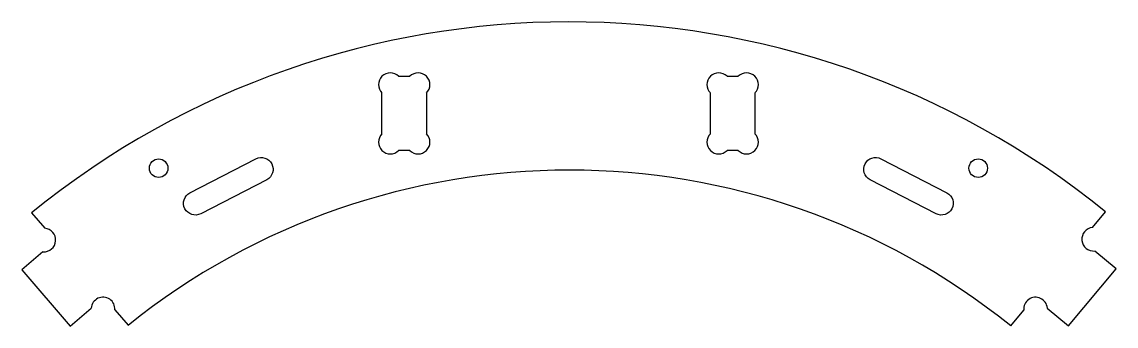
# Model space of a CAD drawing. Header units: millimetres. Extents: x -148 to 147, y 148 to 230.
import ezdxf

# ---------------------------------------------------------------- set-up
doc = ezdxf.new("R2010")
doc.units = ezdxf.units.MM
doc.header["$MEASUREMENT"] = 0

msp = doc.modelspace()

# ---------------------------------------------------------------- linework, layer by layer
for p, q in [((-45.97, 215.05), (-42.97, 215.05)), ((42.59, 215.05), (45.59, 215.05)), ((-50.47, 199.55), (-50.47, 210.55)), ((-38.47, 210.55), (-38.47, 199.55)), ((38.09, 199.55), (38.09, 210.55)), ((50.09, 210.55), (50.09, 199.55)), ((-42.97, 195.05), (-45.97, 195.05)), ((45.59, 195.05), (42.59, 195.05)), ((-144.97, 178.23), (-141.38, 174.06)), ((141.15, 174.25), (144.67, 178.47)), ((-141.87, 167.71), (-147.56, 162.83)), ((147.49, 163.11), (141.73, 167.9)), ((-147.56, 162.83), (-134.54, 147.64)), ((134.69, 147.74), (147.49, 163.11)), ((-134.54, 147.64), (-128.85, 152.52)), ((-122.5, 152.04), (-118.91, 147.86)), ((119.08, 147.73), (122.6, 151.95)), ((128.94, 152.53), (134.69, 147.74))]:
    msp.add_line(p, q)
for points in [[(-99.32, 177.97, -1), (-102.24, 183.63), (-84.47, 192.8, -1), (-81.55, 187.14)], [(101.86, 183.63, -1), (98.94, 177.97), (81.16, 187.14, -1), (84.08, 192.8)]]:
    msp.add_lwpolyline(points, format="xyb", close=True)
for centre in [(-110.69, 190.26), (110.31, 190.26)]:
    msp.add_circle(centre, 2.5)
for centre, radius, start, end in [((0, 0), 229.74, 50.9713, 129.1228), ((-48.22, 212.8), 3.18, 45, 225), ((-40.72, 212.8), 3.18, -45, 135), ((40.34, 212.8), 3.18, 45, 225), ((47.84, 212.8), 3.18, -45, 135), ((-48.22, 197.3), 3.18, 135, 315), ((-40.72, 197.3), 3.18, -135, 45), ((40.34, 197.3), 3.18, 135, 315), ((47.84, 197.3), 3.18, -135, 45), ((0, 0), 189.74, 51.1278, 128.8073), ((141.44, 171.08), 3.18, 95.2356, 275.2097), ((-141.63, 170.88), 3.18, -94.3806, 85.6194), ((-125.67, 152.28), 3.18, -4.3806, 175.6194), ((125.77, 152.24), 3.19, 5.2097, 185.2356)]:
    msp.add_arc(centre, radius, start, end)

doc.saveas('drawing.dxf')
